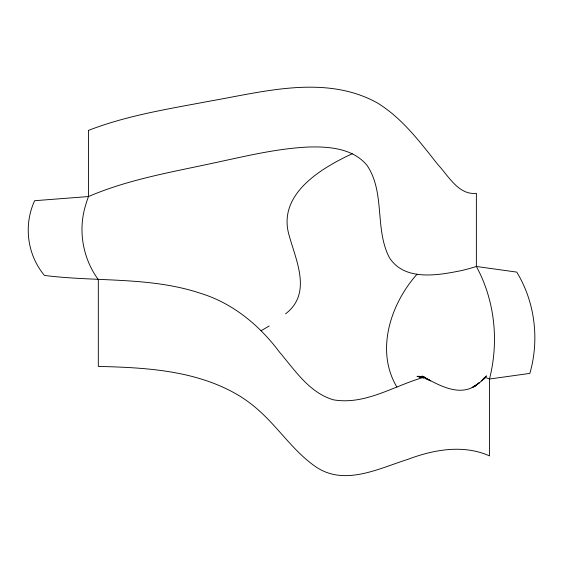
<?xml version="1.0" encoding="UTF-8"?>
<svg xmlns="http://www.w3.org/2000/svg" width="563" height="563" viewBox="0 0 563 563"><rect width="100%" height="100%" fill="white"/><g stroke="black" fill="none" stroke-linecap="round" stroke-linejoin="round"><path stroke-width="0.84" d="M417.07 274.16C390.581 303.809 375.12 350.742 396.901 387.062M285.561 313.844C312.148 293.506 296.244 261.204 289.15 235.489C276.968 194.355 321.1 168.182 352.283 153.72M482.512 379.638L485.651 377.316L481.323 380.898L486.432 375.88L483.497 379.279L484.349 378.308L478.789 383.382L472.075 387.548L475.32 385.838L479.556 382.453L474.482 386.317L475.32 385.838C458.212 396.95 437.655 384.543 422.116 376.084L430.779 380.855L425.185 378.561M269.22 326.019L261.028 330.734M483.708 378.639L484.75 378.252M424.178 377.02L419.843 377.154L424.185 377.189C394.318 385.514 365.373 405.43 333.24 399.786C309.193 392.559 294.794 370.116 279.375 351.952C259.508 325.379 232.913 303.267 200.822 293.407C150.469 276.489 96.4 282.035 44.484 275.441C27.179 254.919 23.365 225.024 34.653 200.702L88.482 196.55C128.885 179.175 172.524 172.004 215.228 162.679C245.848 156.113 276.503 148.639 307.898 147.049C328.602 146.373 352.846 148.153 367.027 165.339C385.331 192.588 374.585 228.487 389.139 257.2C404.023 281.352 437.374 275.42 460.837 270.712A204.904 204.904 0 0 0 476.375 266.482L516.75 272.105C535.061 302.155 539.565 339.665 529.86 373.396L489.486 379.026L485.869 377.569M421.56 377.28L417 376.267L423.355 377.843L418.703 376.204L424.27 378.202M88.482 130.391L88.482 196.55A103.937 103.937 0 0 0 85.675 205.016C77.807 230.161 82.733 258.41 98.314 279.593L98.314 366.414C145.824 367.576 195.938 370.285 237.931 394.966A133.621 133.621 0 0 1 259.796 411.307C279.783 429.309 294.639 452.863 317.335 467.825C345.816 485.806 379.378 468.289 407.816 459.373C433.679 449.577 463.448 444.221 489.486 455.903L489.486 379.026C499.064 341.558 494.933 300.572 476.375 266.482L476.375 193.327C458.493 195.333 448.317 175.677 437.768 164.452C419.822 141.827 402.031 117.878 376.928 102.677C325.308 74.457 264.427 91.586 210.119 101.066C169.16 108.849 127.548 115.246 88.482 130.391"/></g></svg>
